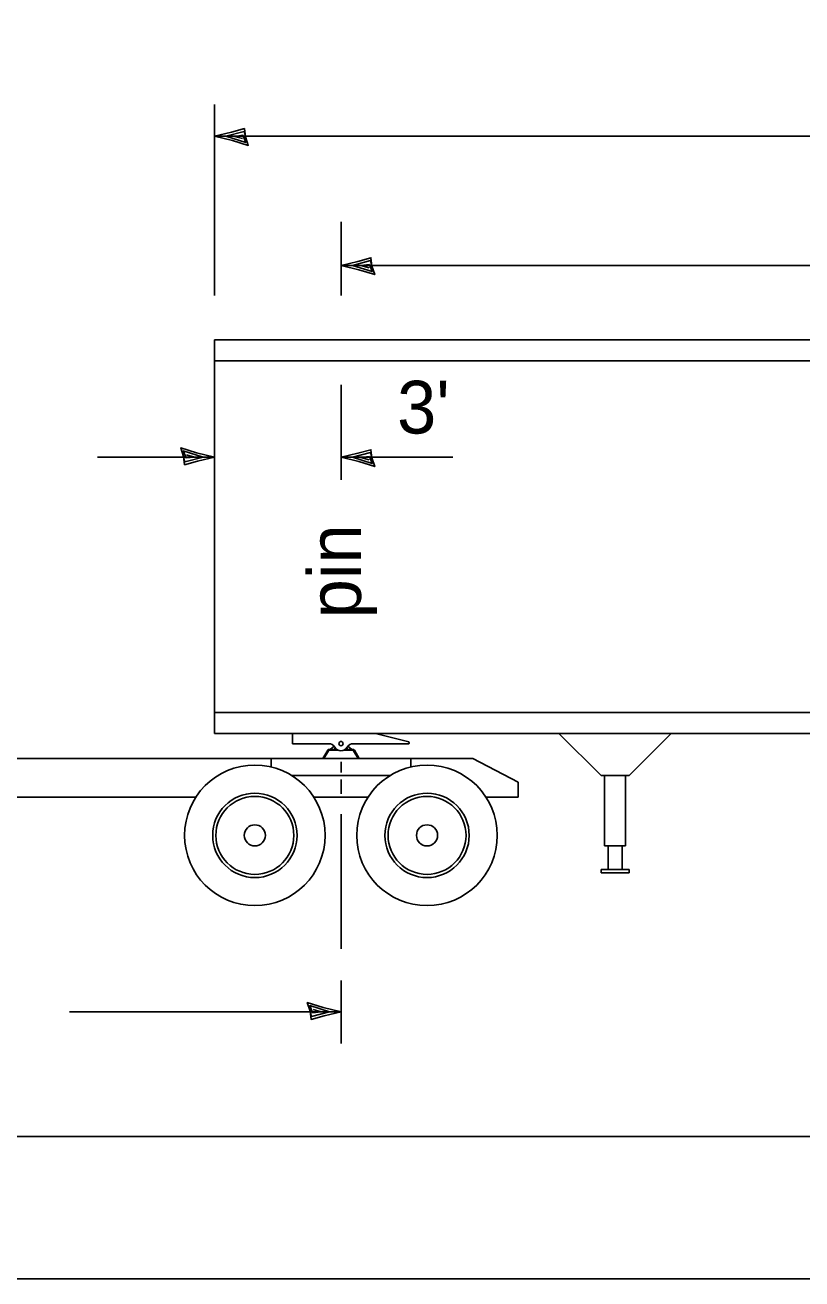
# Model space of a CAD drawing. Extents: x 2145173 to 2147094, y 2149363 to 2149822.
# Drawn here: x 2146603.81 to 2146624.9, y 2149661.08 to 2149695.11 of the extents above; entities that cross this region are included whole.
import ezdxf

# ---------------------------------------------------------------- set-up
doc = ezdxf.new("R2010")
doc.units = 0
for name, color, linetype in [('Design_EX_Roadway Dimensions', 7, 'Continuous'), ('Sheets_General Details', 7, 'Continuous'), ('Topo_Building', 7, 'Continuous')]:
    doc.layers.add(name, color=color, linetype=linetype)

msp = doc.modelspace()

# ---------------------------------------------------------------- linework, layer by layer
at = {"layer": 'Design_EX_Roadway Dimensions'}
for p, q in [((2146608.948, 2149692.958), (2146608.948, 2149687.774)), ((2146608.948, 2149692.958), (2146608.948, 2149687.774)), ((2146608.948, 2149692.097), (2146629.635, 2149692.097)), ((2146612.383, 2149689.766), (2146612.383, 2149687.774)), ((2146612.383, 2149688.589), (2146629.379, 2149688.589)), ((2146612.383, 2149688.589), (2146629.379, 2149688.589)), ((2146612.383, 2149682.769), (2146612.383, 2149685.349)), ((2146605.773, 2149683.383), (2146608.948, 2149683.383)), ((2146605.773, 2149683.383), (2146608.948, 2149683.383)), ((2146612.383, 2149683.383), (2146615.421, 2149683.383)), ((2146612.383, 2149673.697), (2146612.383, 2149670.041)), ((2146612.383, 2149669.182), (2146612.383, 2149667.465)), ((2146605.008, 2149668.323), (2146612.383, 2149668.323)), ((2146590.059, 2149664.944), (2146626.077, 2149664.944))]:
    msp.add_line(p, q, dxfattribs=at)
for points in [[(2146609.789, 2149692.074), (2146609.761, 2149692.301), (2146609.406, 2149692.202), (2146608.948, 2149692.097), (2146609.436, 2149691.978), (2146609.864, 2149691.843), (2146609.789, 2149692.074), (2146609.752, 2149692.225), (2146609.257, 2149692.097), (2146609.798, 2149691.925), (2146609.718, 2149692.118), (2146609.491, 2149692.09), (2146609.708, 2149692.031)], [(2146613.223, 2149688.569), (2146613.196, 2149688.795), (2146612.841, 2149688.695), (2146612.383, 2149688.589), (2146612.87, 2149688.47), (2146613.299, 2149688.337), (2146613.223, 2149688.569), (2146613.186, 2149688.717), (2146612.692, 2149688.589), (2146613.232, 2149688.42), (2146613.152, 2149688.612), (2146612.925, 2149688.585), (2146613.143, 2149688.525)], [(2146613.223, 2149688.569), (2146613.196, 2149688.795), (2146612.841, 2149688.695), (2146612.383, 2149688.589), (2146612.87, 2149688.47), (2146613.299, 2149688.337), (2146613.223, 2149688.569), (2146613.186, 2149688.717), (2146612.692, 2149688.589), (2146613.232, 2149688.42), (2146613.152, 2149688.612), (2146612.925, 2149688.585), (2146613.143, 2149688.525)], [(2146608.108, 2149683.403), (2146608.135, 2149683.176), (2146608.49, 2149683.277), (2146608.948, 2149683.383), (2146608.461, 2149683.502), (2146608.032, 2149683.634), (2146608.108, 2149683.403), (2146608.145, 2149683.254), (2146608.639, 2149683.383), (2146608.099, 2149683.552), (2146608.179, 2149683.36), (2146608.406, 2149683.387), (2146608.188, 2149683.447)], [(2146608.108, 2149683.403), (2146608.135, 2149683.176), (2146608.49, 2149683.277), (2146608.948, 2149683.383), (2146608.461, 2149683.502), (2146608.032, 2149683.634), (2146608.108, 2149683.403), (2146608.145, 2149683.254), (2146608.639, 2149683.383), (2146608.099, 2149683.552), (2146608.179, 2149683.36), (2146608.406, 2149683.387), (2146608.188, 2149683.447)], [(2146613.223, 2149683.36), (2146613.196, 2149683.584), (2146612.841, 2149683.488), (2146612.383, 2149683.383), (2146612.87, 2149683.261), (2146613.299, 2149683.126), (2146613.223, 2149683.36), (2146613.186, 2149683.508), (2146612.692, 2149683.38), (2146613.232, 2149683.209), (2146613.152, 2149683.401), (2146612.925, 2149683.373), (2146613.143, 2149683.314)], [(2146611.542, 2149668.344), (2146611.57, 2149668.12), (2146611.925, 2149668.218), (2146612.383, 2149668.323), (2146611.895, 2149668.445), (2146611.467, 2149668.578), (2146611.542, 2149668.344), (2146611.579, 2149668.198), (2146612.074, 2149668.326), (2146611.533, 2149668.495), (2146611.613, 2149668.303), (2146611.84, 2149668.33), (2146611.623, 2149668.39)], [(2146611.542, 2149668.344), (2146611.57, 2149668.12), (2146611.925, 2149668.218), (2146612.383, 2149668.323), (2146611.895, 2149668.445), (2146611.467, 2149668.578), (2146611.542, 2149668.344), (2146611.579, 2149668.198), (2146612.074, 2149668.326), (2146611.533, 2149668.495), (2146611.613, 2149668.303), (2146611.84, 2149668.33), (2146611.623, 2149668.39)]]:
    msp.add_lwpolyline(points, dxfattribs=at)
at = {"layer": 'Sheets_General Details'}
msp.add_lwpolyline([(2146581.527, 2149775.561), (2146764.7, 2149775.561), (2146764.7, 2149661.078), (2146581.527, 2149661.078)], close=True, dxfattribs=at)
at = {"layer": 'Topo_Building'}
for p, q in [((2146608.948, 2149686.567), (2146669.624, 2149686.567)), ((2146608.948, 2149686.567), (2146608.948, 2149675.884)), ((2146608.948, 2149686.567), (2146669.624, 2149686.567)), ((2146608.948, 2149686.567), (2146608.948, 2149675.884)), ((2146608.948, 2149685.995), (2146669.624, 2149685.995)), ((2146608.948, 2149685.995), (2146669.624, 2149685.995)), ((2146608.948, 2149676.456), (2146669.624, 2149676.456)), ((2146608.948, 2149676.456), (2146669.624, 2149676.456)), ((2146608.948, 2149675.884), (2146669.624, 2149675.884)), ((2146608.948, 2149675.884), (2146669.624, 2149675.884)), ((2146611.064, 2149675.87), (2146611.064, 2149675.605)), ((2146611.064, 2149675.87), (2146611.064, 2149675.605)), ((2146613.354, 2149675.87), (2146614.226, 2149675.66)), ((2146613.354, 2149675.87), (2146614.226, 2149675.66)), ((2146618.295, 2149675.884), (2146619.444, 2149674.744)), ((2146618.295, 2149675.884), (2146619.444, 2149674.744)), ((2146620.204, 2149674.744), (2146621.349, 2149675.884)), ((2146620.204, 2149674.744), (2146621.349, 2149675.884)), ((2146611.064, 2149675.605), (2146612.046, 2149675.605)), ((2146611.064, 2149675.605), (2146612.044, 2149675.605)), ((2146611.064, 2149675.605), (2146612.046, 2149675.605)), ((2146611.064, 2149675.605), (2146612.044, 2149675.605)), ((2146611.888, 2149675.202), (2146612.021, 2149675.426)), ((2146611.888, 2149675.202), (2146612.021, 2149675.426)), ((2146611.918, 2149675.202), (2146612.039, 2149675.412)), ((2146611.918, 2149675.202), (2146612.039, 2149675.412)), ((2146612.062, 2149675.449), (2146612.268, 2149675.449)), ((2146612.062, 2149675.449), (2146612.268, 2149675.449)), ((2146612.062, 2149675.426), (2146612.316, 2149675.426)), ((2146612.062, 2149675.426), (2146612.316, 2149675.426)), ((2146612.195, 2149675.536), (2146612.085, 2149675.449)), ((2146612.195, 2149675.536), (2146612.085, 2149675.449)), ((2146612.209, 2149675.449), (2146612.222, 2149675.495)), ((2146612.209, 2149675.449), (2146612.222, 2149675.495)), ((2146612.703, 2149675.426), (2146612.447, 2149675.426)), ((2146612.703, 2149675.426), (2146612.447, 2149675.426)), ((2146612.703, 2149675.449), (2146612.495, 2149675.449)), ((2146612.703, 2149675.449), (2146612.495, 2149675.449)), ((2146612.557, 2149675.449), (2146612.541, 2149675.495)), ((2146612.557, 2149675.449), (2146612.541, 2149675.495)), ((2146612.568, 2149675.536), (2146612.678, 2149675.449)), ((2146612.568, 2149675.536), (2146612.678, 2149675.449)), ((2146612.717, 2149675.605), (2146614.226, 2149675.605)), ((2146612.717, 2149675.605), (2146614.226, 2149675.605)), ((2146612.845, 2149675.202), (2146612.722, 2149675.412)), ((2146612.845, 2149675.202), (2146612.722, 2149675.412)), ((2146612.875, 2149675.202), (2146612.745, 2149675.426)), ((2146612.875, 2149675.202), (2146612.745, 2149675.426)), ((2146598.123, 2149675.202), (2146615.959, 2149675.202)), ((2146598.123, 2149675.202), (2146615.959, 2149675.202)), ((2146610.488, 2149675.202), (2146610.488, 2149674.973)), ((2146610.488, 2149675.202), (2146610.488, 2149674.973)), ((2146612.383, 2149675.11), (2146612.383, 2149674.821)), ((2146612.383, 2149675.11), (2146612.383, 2149674.821)), ((2146614.275, 2149675.202), (2146614.275, 2149674.973)), ((2146614.275, 2149675.202), (2146614.275, 2149674.973)), ((2146615.959, 2149675.202), (2146617.191, 2149674.565)), ((2146615.959, 2149675.202), (2146617.191, 2149674.565)), ((2146613.714, 2149674.739), (2146611.048, 2149674.739)), ((2146613.714, 2149674.739), (2146611.048, 2149674.739)), ((2146619.444, 2149674.744), (2146620.204, 2149674.744)), ((2146619.444, 2149674.744), (2146620.204, 2149674.744)), ((2146619.536, 2149674.744), (2146619.536, 2149672.834)), ((2146619.536, 2149674.744), (2146619.536, 2149672.834)), ((2146620.108, 2149672.834), (2146620.108, 2149674.744)), ((2146620.108, 2149672.834), (2146620.108, 2149674.744)), ((2146612.383, 2149674.629), (2146612.383, 2149674.244)), ((2146612.383, 2149674.629), (2146612.383, 2149674.244)), ((2146617.191, 2149674.153), (2146617.191, 2149674.565)), ((2146617.191, 2149674.153), (2146617.191, 2149674.565)), ((2146598.407, 2149674.153), (2146608.442, 2149674.153)), ((2146598.407, 2149674.153), (2146608.442, 2149674.153)), ((2146611.648, 2149674.153), (2146613.115, 2149674.153)), ((2146611.648, 2149674.153), (2146613.115, 2149674.153)), ((2146616.321, 2149674.153), (2146617.191, 2149674.153)), ((2146616.321, 2149674.153), (2146617.191, 2149674.153)), ((2146619.536, 2149672.834), (2146620.108, 2149672.834)), ((2146619.536, 2149672.834), (2146620.108, 2149672.834)), ((2146619.632, 2149672.834), (2146619.632, 2149672.193)), ((2146619.632, 2149672.834), (2146619.632, 2149672.193)), ((2146620.012, 2149672.193), (2146620.012, 2149672.834)), ((2146620.012, 2149672.193), (2146620.012, 2149672.834)), ((2146619.632, 2149672.193), (2146619.444, 2149672.193)), ((2146619.444, 2149672.193), (2146619.444, 2149672.097)), ((2146619.632, 2149672.193), (2146619.444, 2149672.193)), ((2146619.444, 2149672.193), (2146619.444, 2149672.097)), ((2146619.444, 2149672.097), (2146620.204, 2149672.097)), ((2146619.444, 2149672.097), (2146620.204, 2149672.097)), ((2146619.632, 2149672.193), (2146620.012, 2149672.193)), ((2146619.632, 2149672.193), (2146620.012, 2149672.193)), ((2146620.204, 2149672.193), (2146620.012, 2149672.193)), ((2146620.204, 2149672.193), (2146620.012, 2149672.193)), ((2146620.204, 2149672.097), (2146620.204, 2149672.193)), ((2146620.204, 2149672.097), (2146620.204, 2149672.193))]:
    msp.add_line(p, q, dxfattribs=at)
for centre, radius in [((2146612.382, 2149675.608), 0.0572), ((2146612.382, 2149675.608), 0.0572), ((2146610.044, 2149673.117), 1.908), ((2146610.044, 2149673.117), 1.908), ((2146614.718, 2149673.117), 1.908), ((2146614.718, 2149673.117), 1.908), ((2146610.044, 2149673.117), 1.145), ((2146610.044, 2149673.117), 1.145), ((2146610.044, 2149673.117), 1.059), ((2146610.044, 2149673.117), 1.059), ((2146614.718, 2149673.117), 1.145), ((2146614.718, 2149673.117), 1.145), ((2146614.718, 2149673.117), 1.059), ((2146614.718, 2149673.117), 1.059), ((2146610.044, 2149673.117), 0.286), ((2146610.044, 2149673.117), 0.286), ((2146614.718, 2149673.117), 0.286), ((2146614.718, 2149673.117), 0.286)]:
    msp.add_circle(centre, radius, dxfattribs=at)
for centre, radius, start, end in [((2146612.061, 2149675.401), 0.0492, 90, 149.7436), ((2146612.061, 2149675.401), 0.0492, 90, 149.7436), ((2146612.061, 2149675.401), 0.024, 90, 149.7436), ((2146612.061, 2149675.401), 0.024, 90, 149.7436), ((2146612.047, 2149675.41), 0.195, 30.5855, 90), ((2146612.047, 2149675.41), 0.195, 30.5855, 90), ((2146612.382, 2149675.608), 0.195, 210.7903, 270), ((2146612.382, 2149675.608), 0.195, 210.7903, 270), ((2146612.382, 2149675.608), 0.195, 270, 329.2097), ((2146612.382, 2149675.608), 0.195, 270, 329.2097), ((2146612.717, 2149675.41), 0.195, 90, 149.4145), ((2146612.717, 2149675.41), 0.195, 90, 149.4145), ((2146612.702, 2149675.401), 0.0492, 30.2564, 90), ((2146612.702, 2149675.401), 0.0492, 30.2564, 90), ((2146612.702, 2149675.401), 0.024, 30.2564, 90), ((2146612.702, 2149675.401), 0.024, 30.2564, 90), ((2146614.196, 2149675.631), 0.0401, 318.5035, 43.3585), ((2146614.196, 2149675.631), 0.0401, 318.5035, 43.3585)]:
    msp.add_arc(centre, radius, start, end, dxfattribs=at)

# ---------------------------------------------------------------- texts
at = {"layer": 'Design_EX_Roadway Dimensions'}
msp.add_text("3'", height=1.431, dxfattribs=at).set_placement((2146613.905, 2149684.025))
msp.add_text('pin', height=1.431, rotation=90, dxfattribs=at).set_placement((2146612.925, 2149679.007))

doc.saveas('drawing.dxf')
